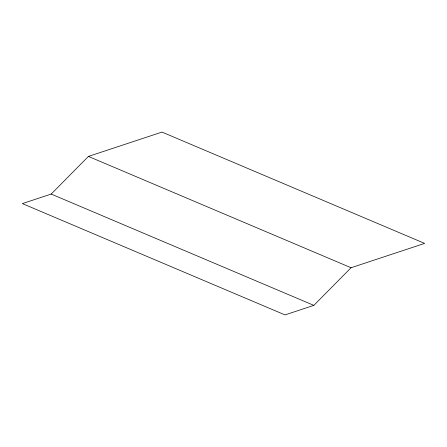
<?xml version="1.0" encoding="UTF-8"?>
<svg xmlns="http://www.w3.org/2000/svg" width="447" height="447" viewBox="0 0 447 447"><rect width="100%" height="100%" fill="white"/><g stroke="black" fill="none" stroke-linecap="round" stroke-linejoin="round"><path stroke-width="0.67" d="M51.187 194.059L88.405 156.422L161.993 132.088L424.65 243.403L351.063 267.736L313.844 305.374L285.007 314.911L22.35 203.597L51.187 194.059L313.844 305.374M88.405 156.422L351.063 267.736"/></g></svg>
